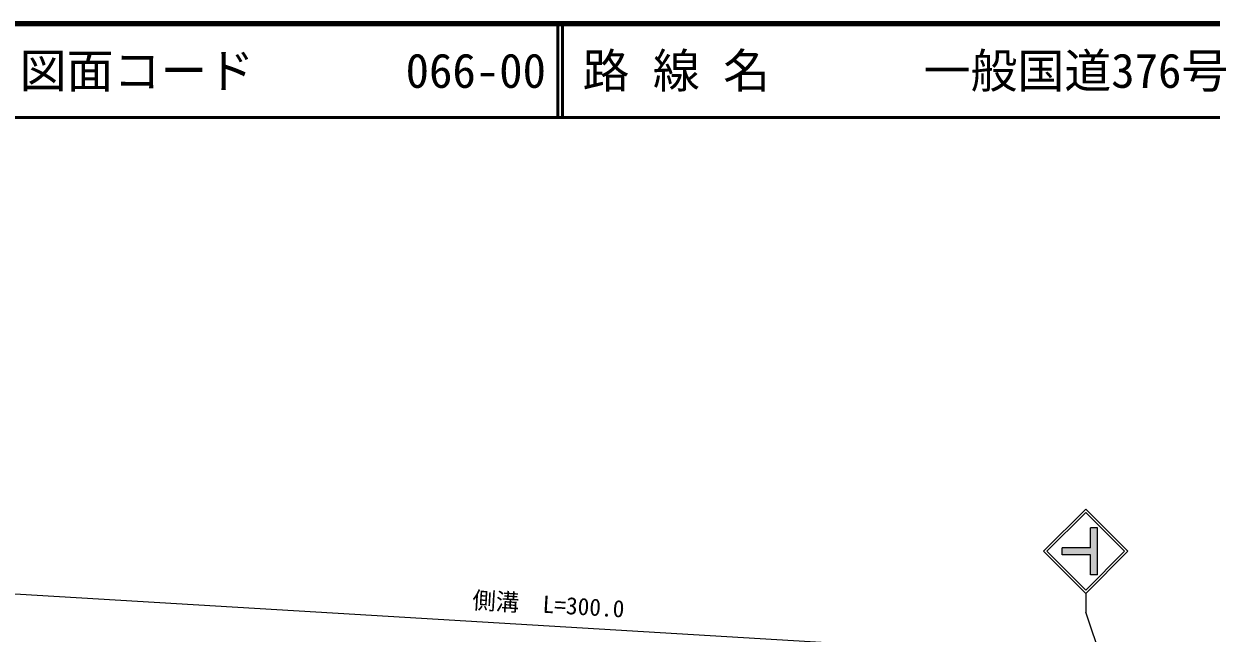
# Model space of a CAD drawing. Units: millimetres at full size, sheet at 1:1000; details may follow other scales. Extents: x 40000 to 680000, y 20000 to 380000.
# Drawn here: x 120813 to 247398, y 315029 to 380000 of the extents above; entities that cross this region are included whole.
import ezdxf
from ezdxf.enums import TextEntityAlignment as Align

# ---------------------------------------------------------------- set-up
doc = ezdxf.new("R2010")
doc.units = ezdxf.units.MM
doc.header["$LTSCALE"] = 1000
for name, color, linetype, lineweight in [('M-STR-HTXT', 7, 'Continuous', 13), ('M-STR-STRC', 7, 'Continuous', 25), ('M-TTL', 2, 'Continuous', 140), ('M-TTL-LINE', 7, 'Continuous', 50)]:
    doc.layers.add(name, color=color, linetype=linetype, lineweight=lineweight)
doc.layers.add('M-TTL-TXT', color=7, linetype='Continuous')
doc.styles.add('ＭＳ ゴシック', font='')
doc.styles.get('ＭＳ ゴシック').set_extended_font_data('MS Gothic')

msp = doc.modelspace()

# ---------------------------------------------------------------- hatches: boundary and pattern name
at = {"layer": 'M-STR-STRC'}
msp.add_hatch(color=256, dxfattribs=at).paths.add_polyline_path([(231517, 324143), (234517, 324143), (234517, 326268), (235267, 326268), (235267, 321268), (234517, 321268), (234517, 323393), (231517, 323393)])

# ---------------------------------------------------------------- linework, layer by layer
at = {"layer": 'M-STR-HTXT'}
msp.add_lwpolyline([(61350, 322820), (113892, 319594), (156096, 317073), (214693, 313561), (255011, 311211), (283041, 309470), (288239, 309171), (296350, 309110), (308747, 309458), (320170, 310380), (327771, 311247), (347343, 314566)], dxfattribs=at)
at = {"layer": 'M-STR-STRC'}
for p, q in [((229518, 323769), (234018, 328269)), ((229872, 323769), (234018, 327915)), ((238518, 323768), (234018, 328269)), ((238165, 323768), (234018, 327915)), ((235267, 326268), (234517, 326268)), ((234517, 324143), (234517, 326268)), ((235267, 321268), (235267, 326268)), ((231517, 323393), (231517, 324143)), ((234517, 324143), (231517, 324143)), ((229518, 323769), (234018, 319268)), ((229872, 323769), (234018, 319621)), ((234517, 323393), (231517, 323393)), ((234018, 319621), (238165, 323768)), ((234018, 319268), (238518, 323768)), ((234517, 321268), (234517, 323393)), ((235267, 321268), (234517, 321268)), ((234018, 319268), (234018, 317268)), ((246890, 279088), (234018, 317268))]:
    msp.add_line(p, q, dxfattribs=at)
at = {"layer": 'M-TTL'}
msp.add_line((680000, 380000), (40000, 380000), dxfattribs=at)
at = {"layer": 'M-TTL-LINE'}
for p, q in [((177750, 380000), (177750, 370000)), ((178250, 380000), (178250, 370000)), ((40000, 370000), (680000, 370000))]:
    msp.add_line(p, q, dxfattribs=at)

# ---------------------------------------------------------------- texts
at = {"layer": 'M-STR-HTXT', "style": 'ＭＳ ゴシック'}
msp.add_text('側溝\u3000L=300.0', height=1833, rotation=356.57, dxfattribs=at).set_placement((168556, 317125), align=Align.BOTTOM_LEFT)
at = {"layer": 'M-TTL-TXT', "style": 'ＭＳ ゴシック'}
for s, p in [('路 線 名', (180380, 375000)), ('一般国道376号', (216734, 375000)), ('図面コード', (120380, 375000)), ('066-00', (161521, 375000))]:
    msp.add_text(s, height=3666, dxfattribs=at).set_placement(p, align=Align.MIDDLE_LEFT)

doc.saveas('drawing.dxf')
